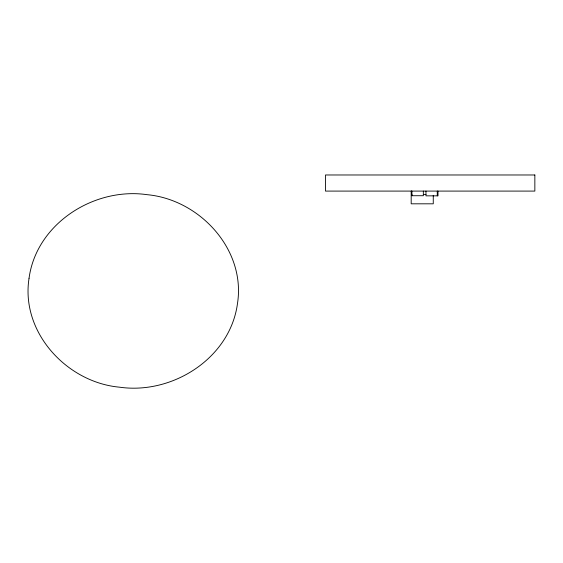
<?xml version="1.0" encoding="UTF-8"?>
<svg xmlns="http://www.w3.org/2000/svg" width="563" height="563" viewBox="0 0 563 563"><rect width="100%" height="100%" fill="white"/><g stroke="black" fill="none" stroke-linecap="round" stroke-linejoin="round"><path stroke-width="0.84" d="M423.341 194.46L425.966 194.46M437.972 191.089L438.014 195.847L425.966 195.847L425.966 191.089M437.254 191.089L437.289 195.847M433.264 195.326L433.264 203.813L411.187 203.813L411.187 191.089M423.341 191.089L423.341 195.72L411.884 195.72L411.884 194.418M411.919 191.089L411.919 195.72M411.44 191.089L411.44 192.996M29.051 278.256C20.5 332.283 66.863 382.404 119.546 387.182C172.433 394.825 230.126 358.23 237.473 303.598C246.031 249.564 199.661 199.45 146.985 194.664C94.091 187.029 36.398 223.624 29.051 278.256M534.85 174.98L325.484 174.98L325.484 191.089L534.85 191.089L534.85 174.98"/></g></svg>
